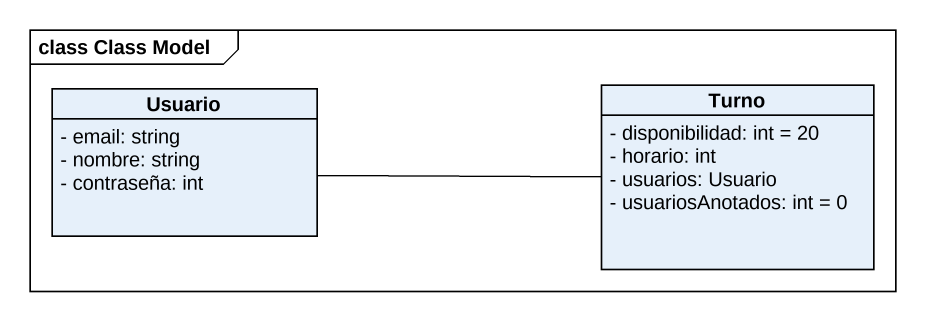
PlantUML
@startuml
mainframe class Class Model
hide circle
hide empty members
skinparam classAttributeIconSize 0
class Usuario {
  - email: string
  - nombre: string
  - contraseña: int
}
class Turno {
  - disponibilidad: int = 20
  - horario: int
  - usuarios: Usuario
  - usuariosAnotados: int = 0
}
Usuario -right- Turno
@enduml
